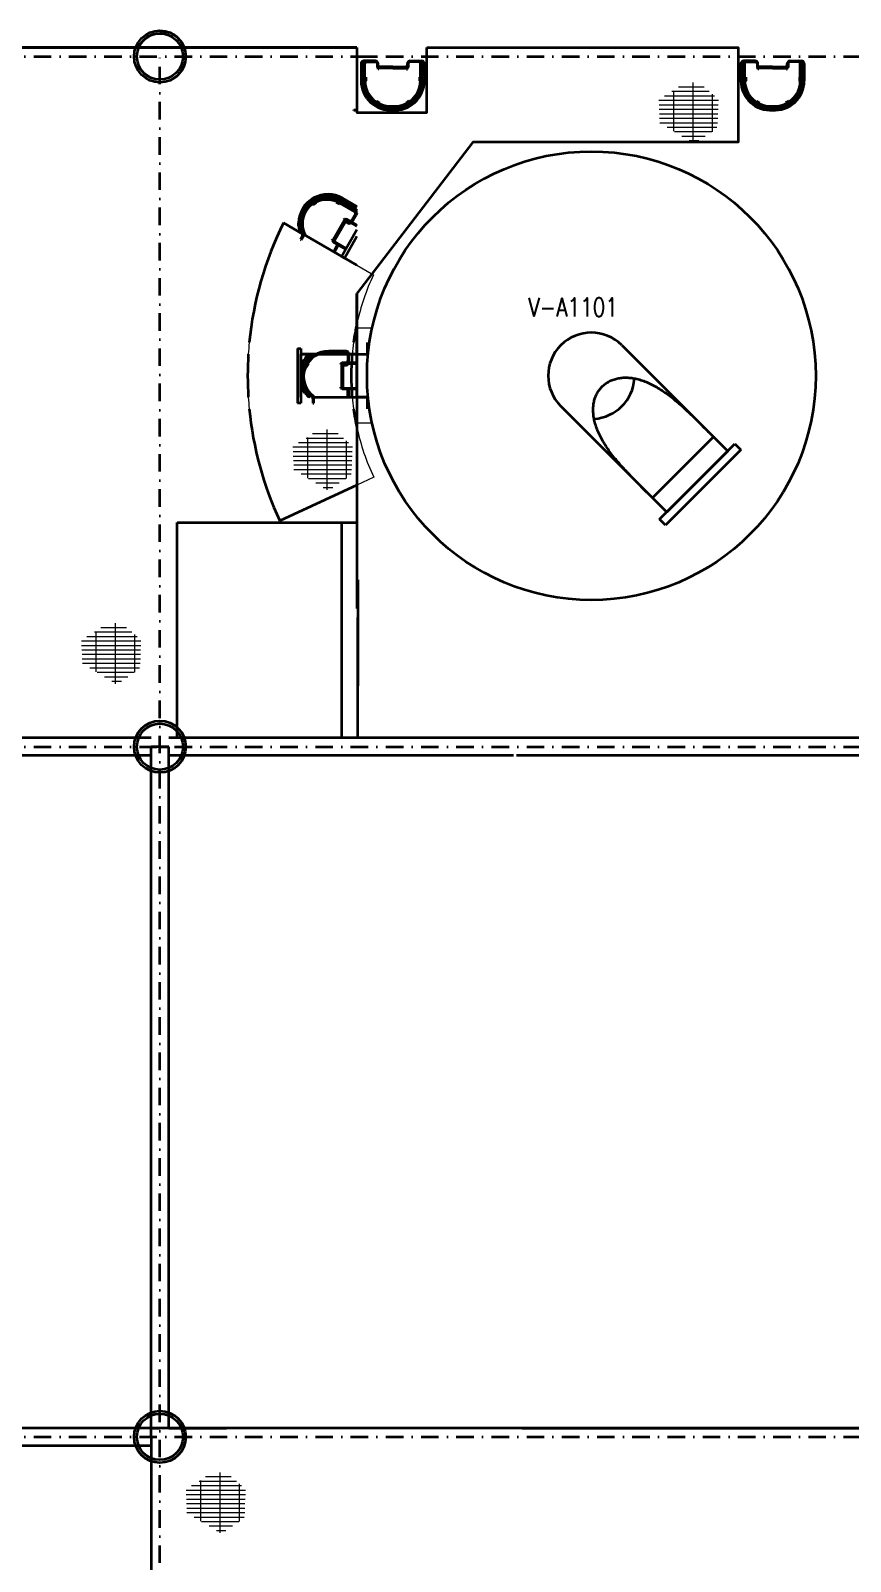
# Model space of a CAD drawing. Header units: inches. Extents: x 3139 to 9140, y 3844 to 6923.
# Drawn here: x 6878 to 7449, y 4984 to 6049 of the extents above; entities that cross this region are included whole.
import ezdxf
from ezdxf.enums import TextEntityAlignment as Align

# ---------------------------------------------------------------- set-up
doc = ezdxf.new("R2010")
doc.units = ezdxf.units.IN
doc.header["$MEASUREMENT"] = 0
doc.linetypes.add('DASHDOT2', pattern=[12.700025, 6.350013, -3.175006, 0, -3.175006])
for name, color, linetype in [('Default', 7, 'Continuous'), ('TF_P_Equipment', 7, 'Continuous'), ('TF_P_Ladder', 7, 'Continuous'), ('TF_P_Plaform', 7, 'Continuous'), ('TF_P_Steel', 7, 'Continuous'), ('TF_S_GRATING', 7, 'Continuous')]:
    doc.layers.add(name, color=color, linetype=linetype)
doc.styles.add('ROMANS', font='romans.shx')

# ---------------------------------------------------------------- blocks, each defined once
blk = doc.blocks.new('TF_P_ELP_GRATING', base_point=(2.146, 13.23))
at = {"layer": 'TF_S_GRATING', "color": 8, "linetype": 'Continuous', "lineweight": 18}
for p, q in [((2.313, 13.474), (2.034, 13.474)), ((2.19, 13.523), (2.19, 12.866)), ((2.469, 13.328), (1.822, 13.328)), ((2.426, 13.377), (1.882, 13.377)), ((2.37, 13.425), (1.964, 13.425)), ((1.98, 13.435), (1.98, 12.994)), ((2.4, 13.399), (2.4, 12.99)), ((2.467, 13.279), (1.824, 13.279)), ((2.465, 13.23), (1.826, 13.23)), ((2.463, 13.182), (1.828, 13.182)), ((2.462, 13.133), (1.83, 13.133)), ((2.46, 13.084), (1.832, 13.084)), ((2.453, 13.035), (1.912, 13.035)), ((2.396, 12.987), (1.992, 12.987)), ((2.326, 12.938), (2.072, 12.938)), ((2.256, 12.889), (2.152, 12.889))]:
    blk.add_line(p, q, dxfattribs=at)
blk = doc.blocks.new('A$C4dd86453')
at = {"layer": 'TF_P_Ladder', "color": 8, "linetype": 'Continuous', "lineweight": 35}
for p, q in [((-0.1719, 0.025), (-0.1719, -0.0688)), ((-0.1672, -0.0688), (-0.1672, 0.025)), ((-0.1406, 0.0398), (-0.157, 0.0398)), ((-0.157, 0.0352), (-0.1515, 0.0352)), ((-0.1555, 0.025), (-0.1555, -0.0688)), ((-0.1508, -0.0688), (-0.1508, 0.025)), ((-0.0945, 0.0398), (-0.1406, 0.0398)), ((-0.1406, 0.0352), (-0.0945, 0.0352)), ((-0.0844, 0.025), (-0.0844, 0.0039)), ((-0.0844, 0.0039), (-0.0797, 0.0039)), ((-0.0813, 0.0039), (-0.0813, 0)), ((-0.0797, 0.0137), (-0.0797, 0.025)), ((-0.0797, 0.0137), (-0.075, 0.0137)), ((-0.0797, -0.0059), (-0.0797, 0.0137)), ((-0.075, 0.0137), (-0.075, -0.0059)), ((0, 0.0078), (-0.075, 0.0078)), ((0, 0), (-0.075, 0)), ((0, 0.0078), (0.075, 0.0078)), ((0, 0), (0.075, 0)), ((0.0797, 0.0137), (0.075, 0.0137)), ((0.075, 0.0137), (0.075, -0.0059)), ((0.0797, 0.0137), (0.0797, 0.025)), ((0.0797, -0.0059), (0.0797, 0.0137)), ((0.0844, 0.0039), (0.0797, 0.0039)), ((0.0813, 0.0039), (0.0813, 0)), ((0.0844, 0.025), (0.0844, 0.0039)), ((0.0945, 0.0398), (0.1406, 0.0398)), ((0.1406, 0.0352), (0.0945, 0.0352)), ((0.1406, 0.0398), (0.157, 0.0398)), ((0.1508, -0.0688), (0.1508, 0.025)), ((0.157, 0.0352), (0.1515, 0.0352)), ((0.1555, 0.025), (0.1555, -0.0688)), ((0.1672, -0.0688), (0.1672, 0.025)), ((0.1719, 0.025), (0.1719, -0.0688)), ((-0.1555, -0.0565), (-0.1625, -0.066)), ((-0.1625, -0.0855), (-0.1625, -0.066)), ((-0.1553, -0.0758), (-0.1625, -0.0855)), ((-0.1549, -0.0816), (-0.1578, -0.0855)), ((-0.1505, -0.0497), (-0.1508, -0.0502)), ((-0.1505, -0.0692), (-0.1508, -0.0696)), ((-0.1458, -0.0692), (-0.1506, -0.0757)), ((-0.1505, -0.0692), (-0.1505, -0.0497)), ((-0.1505, -0.0497), (-0.1458, -0.0497)), ((-0.1458, -0.0692), (-0.1505, -0.0692)), ((-0.1458, -0.0497), (-0.1458, -0.0692)), ((-0.0797, 0), (-0.0813, 0)), ((-0.075, -0.0059), (-0.0797, -0.0059)), ((0.075, -0.0059), (0.0797, -0.0059)), ((0.0797, 0), (0.0813, 0)), ((0.1458, -0.0497), (0.1458, -0.0692)), ((0.1505, -0.0497), (0.1458, -0.0497)), ((0.1458, -0.0692), (0.1506, -0.0757)), ((0.1458, -0.0692), (0.1505, -0.0692)), ((0.1505, -0.0497), (0.1508, -0.0502)), ((0.1505, -0.0692), (0.1505, -0.0497)), ((0.1505, -0.0692), (0.1508, -0.0696)), ((0.1549, -0.0816), (0.1578, -0.0855)), ((0.1553, -0.0758), (0.1625, -0.0855)), ((0.1555, -0.0565), (0.1625, -0.066)), ((0.1625, -0.0855), (0.1625, -0.066)), ((-0.1578, -0.0855), (-0.1625, -0.0855)), ((0.1578, -0.0855), (0.1625, -0.0855)), ((-0.0916, -0.1879), (-0.0955, -0.1993)), ((-0.0901, -0.1836), (-0.0878, -0.1796)), ((-0.0732, -0.1934), (-0.0901, -0.1836)), ((-0.0897, -0.1828), (-0.0891, -0.1818)), ((-0.0878, -0.1796), (-0.0877, -0.1795)), ((-0.0878, -0.1796), (-0.0709, -0.1893)), ((-0.0877, -0.1795), (-0.0811, -0.1834)), ((-0.0746, -0.1975), (-0.0786, -0.2091)), ((-0.0767, -0.2066), (-0.0781, -0.2089)), ((-0.0738, -0.1979), (-0.0767, -0.2066)), ((-0.0709, -0.1893), (-0.0732, -0.1934)), ((-0.0709, -0.1894), (-0.0721, -0.193)), ((-0.0709, -0.1894), (-0.0719, -0.1912)), ((-0.0709, -0.1894), (-0.0709, -0.1894)), ((0.0878, -0.1796), (0.0709, -0.1893)), ((0.0709, -0.1893), (0.0732, -0.1934)), ((0.0709, -0.1894), (0.0719, -0.1912)), ((0.0709, -0.1894), (0.0721, -0.193)), ((0.0709, -0.1894), (0.0709, -0.1894)), ((0.0732, -0.1934), (0.0901, -0.1836)), ((0.0738, -0.1979), (0.0767, -0.2066)), ((0.0746, -0.1975), (0.0786, -0.2091)), ((0.0767, -0.2066), (0.0781, -0.2089)), ((0.0877, -0.1795), (0.0811, -0.1834)), ((0.0878, -0.1796), (0.0877, -0.1795)), ((0.0901, -0.1836), (0.0878, -0.1796)), ((0.0897, -0.1828), (0.0891, -0.1818)), ((0.0916, -0.1879), (0.0955, -0.1993))]:
    blk.add_line(p, q, dxfattribs=at)
for centre, radius, start, end in [((-0.157, 0.025), 0.0148, 90.00013, 180.00013), ((-0.157, 0.025), 0.0102, 90.00013, 180.00013), ((-0.1406, 0.025), 0.0148, 90.00013, 180.00013), ((-0.1406, 0.025), 0.0102, 90.00013, 180.00013), ((-0.0945, 0.025), 0.0148, 0.00013, 90.00013), ((-0.0945, 0.025), 0.0102, 0.00013, 90.00013), ((0.0945, 0.025), 0.0148, 89.99987, 179.99987), ((0.0945, 0.025), 0.0102, 89.99987, 179.99987), ((0.1406, 0.025), 0.0148, 359.99987, 89.99987), ((0.1406, 0.025), 0.0102, 359.99987, 89.99987), ((0.157, 0.025), 0.0148, 359.99987, 89.99987), ((0.157, 0.025), 0.0102, 359.99987, 89.99987), ((-0.0125, -0.0688), 0.1594, 180.00013, 274.50392), ((-0.0125, -0.0688), 0.1547, 180.00013, 242.7715), ((-0.0125, -0.0688), 0.143, 180.00013, 275.02202), ((-0.011, -0.0673), 0.1398, 180.60249, 274.53319), ((0.0125, -0.0688), 0.143, 264.97798, 359.99987), ((0.011, -0.0673), 0.1398, 265.46681, 359.39751), ((0.0125, -0.0688), 0.1594, 265.49608, 359.99987), ((0.0125, -0.0688), 0.1547, 297.2285, 359.99987), ((-0.0125, -0.0688), 0.1547, 244.80479, 274.6407), ((-0.0125, -0.0688), 0.1383, 270.00013, 275.19272), ((0.0125, -0.0688), 0.1383, 264.80728, 269.99987), ((0.0125, -0.0688), 0.1547, 265.3593, 295.19521)]:
    blk.add_arc(centre, radius, start, end, dxfattribs=at)
blk = doc.blocks.new('A$Cdd380a1b')
at = {"layer": 'TF_P_Equipment', "color": 8, "linetype": 'Continuous', "lineweight": 35}
for p, q in [((-47.2209, 10.9084), (-47.1151, 10.8473)), ((-47.2209, 10.9084), (-47.1151, 10.8473)), ((-47.1105, 10.8446), (-46.8219, 10.678)), ((-47.1105, 10.8446), (-46.8219, 10.678)), ((-46.8219, 10.3359), (-46.8274, 10.3359)), ((-45.3827, 10.2439), (-44.8855, 9.7467)), ((-45.217, 9.4152), (-45.7142, 9.9124)), ((-46.8219, 9.8203), (-46.8274, 9.8203)), ((-45.217, 9.4152), (-44.8855, 9.7467)), ((-44.8855, 9.7467), (-44.8075, 9.6687)), ((-45.1777, 9.2985), (-44.7688, 9.7074)), ((-44.7363, 9.6749), (-45.1452, 9.266)), ((-44.8075, 9.6687), (-45.139, 9.3372)), ((-44.7688, 9.7074), (-44.7363, 9.6749)), ((-46.8219, 9.4843), (-47.2407, 9.289)), ((-46.8219, 9.4843), (-47.2407, 9.289)), ((-45.139, 9.3372), (-45.217, 9.4152)), ((-45.1452, 9.266), (-45.1777, 9.2985))]:
    blk.add_line(p, q, dxfattribs=at)
at = {"layer": 'TF_P_Equipment', "color": 8, "linetype": 'Continuous', "lineweight": 18}
for p, q in [((-47.1151, 10.8473), (-47.1105, 10.8446)), ((-47.1151, 10.8473), (-47.1105, 10.8446)), ((-46.8219, 10.678), (-46.7324, 10.6263)), ((-46.8219, 10.678), (-46.7324, 10.6263)), ((-46.7396, 10.3359), (-46.8219, 10.3359)), ((-46.7396, 9.8203), (-46.8219, 9.8203)), ((-46.7309, 9.5267), (-46.8219, 9.4843)), ((-46.7309, 9.5267), (-46.8219, 9.4843))]:
    blk.add_line(p, q, dxfattribs=at)
at = {"layer": 'TF_P_Equipment', "color": 8, "linetype": 'Continuous', "lineweight": 35}
for radius, start, end in [(1.8672, 153.59834, 174.47402), (1.8672, 153.59834, 174.47402), (1.3047, 167.43449, 172.07861), (1.3047, 167.43449, 172.07861), (0.2344, 135, 225), (0.2344, 45, 135), (1.8672, 176.40046, 183.59713), (1.8672, 176.40046, 183.59713), (1.3047, 174.84501, 176.84027), (1.3047, 174.84501, 176.84027), (1.3047, 177.04642, 182.95015), (1.3047, 177.04642, 182.95015), (1.3047, 183.15629, 185.15155), (1.3047, 183.15629, 185.15155), (0.2344, 273.59036, 356.40964), (1.8672, 185.52357, 205), (1.8672, 185.52357, 205), (1.3047, 187.91793, 192.56551), (1.3047, 187.91793, 192.56551)]:
    blk.add_arc((-45.5485, 10.0781), radius, start, end, dxfattribs=at)
at = {"layer": 'TF_P_Equipment', "color": 8, "linetype": 'Continuous', "lineweight": 18}
for radius, start, end in [(1.3047, 155.15328, 167.43449), (1.3047, 155.15328, 167.43449), (1.8672, 174.47402, 176.40046), (1.8672, 174.47402, 176.40046), (1.3047, 172.07861, 174.84501), (1.3047, 172.07861, 174.84501), (1.3047, 176.84027, 177.04642), (1.3047, 176.84027, 177.04642), (1.3047, 182.95015, 183.15629), (1.3047, 182.95015, 183.15629), (1.8672, 183.59713, 185.52357), (1.8672, 183.59713, 185.52357), (1.3047, 185.15155, 187.91793), (1.3047, 185.15155, 187.91793), (1.3047, 192.56551, 205), (1.3047, 192.56551, 205)]:
    blk.add_arc((-45.5485, 10.0781), radius, start, end, dxfattribs=at)
at = {"layer": 'TF_P_Equipment', "color": 8, "linetype": 'Continuous', "lineweight": 35}
blk.add_open_spline([(-45.217, 9.4152), (-45.2267, 9.425), (-45.2365, 9.4347), (-45.2462, 9.4445), (-45.2559, 9.4541), (-45.2655, 9.4638), (-45.2752, 9.4735), (-45.2847, 9.483), (-45.2942, 9.4926), (-45.3037, 9.5022), (-45.3129, 9.5116), (-45.3222, 9.5211), (-45.3314, 9.5307), (-45.3404, 9.5399), (-45.3493, 9.5493), (-45.3582, 9.5589), (-45.3668, 9.5681), (-45.3754, 9.5774), (-45.3839, 9.5869), (-45.3922, 9.5962), (-45.4004, 9.6055), (-45.4084, 9.6151), (-45.4162, 9.6243), (-45.4239, 9.6337), (-45.4315, 9.6433), (-45.4388, 9.6526), (-45.446, 9.6621), (-45.4529, 9.6718), (-45.4597, 9.6812), (-45.4662, 9.6908), (-45.4725, 9.7006), (-45.4786, 9.7101), (-45.4844, 9.7197), (-45.4899, 9.7295), (-45.4953, 9.7391), (-45.5003, 9.7488), (-45.505, 9.7586), (-45.5095, 9.7682), (-45.5137, 9.7779), (-45.5175, 9.7877), (-45.5211, 9.7973), (-45.5244, 9.8069), (-45.5272, 9.8166), (-45.5299, 9.826), (-45.5322, 9.8355), (-45.5339, 9.845), (-45.5357, 9.8543), (-45.5369, 9.8635), (-45.5377, 9.8727), (-45.5384, 9.8817), (-45.5386, 9.8907), (-45.5384, 9.8995), (-45.5381, 9.9081), (-45.5373, 9.9167), (-45.536, 9.925), (-45.5347, 9.9333), (-45.533, 9.9413), (-45.5307, 9.9492), (-45.5284, 9.9569), (-45.5257, 9.9644), (-45.5224, 9.9717), (-45.5192, 9.9788), (-45.5156, 9.9857), (-45.5114, 9.9923), (-45.5073, 9.9988), (-45.5027, 10.005), (-45.4977, 10.0108), (-45.4927, 10.0166), (-45.4873, 10.0221), (-45.4815, 10.0271), (-45.4757, 10.0321), (-45.4694, 10.0368), (-45.4628, 10.0409), (-45.4563, 10.0451), (-45.4493, 10.0488), (-45.4421, 10.052), (-45.4349, 10.0553), (-45.4274, 10.058), (-45.4197, 10.0603), (-45.4118, 10.0626), (-45.4038, 10.0644), (-45.3955, 10.0657), (-45.3872, 10.067), (-45.3786, 10.0677), (-45.37, 10.068), (-45.3612, 10.0683), (-45.3522, 10.0681), (-45.3432, 10.0674), (-45.334, 10.0666), (-45.3248, 10.0654), (-45.3155, 10.0636), (-45.306, 10.0619), (-45.2965, 10.0596), (-45.2871, 10.0569), (-45.2774, 10.0541), (-45.2678, 10.0509), (-45.2582, 10.0472), (-45.2484, 10.0434), (-45.2387, 10.0393), (-45.2291, 10.0347), (-45.2193, 10.03), (-45.2096, 10.025), (-45.2, 10.0196), (-45.1902, 10.0141), (-45.1805, 10.0083), (-45.171, 10.0022), (-45.1612, 9.9959), (-45.1516, 9.9894), (-45.1422, 9.9826), (-45.1326, 9.9757), (-45.1231, 9.9685), (-45.1137, 9.9612), (-45.1041, 9.9537), (-45.0947, 9.946), (-45.0854, 9.9382), (-45.0759, 9.9301), (-45.0665, 9.9219), (-45.0573, 9.9137), (-45.0478, 9.9052), (-45.0385, 9.8966), (-45.0292, 9.8879), (-45.0197, 9.879), (-45.0103, 9.8701), (-45.001, 9.8611), (-44.9914, 9.8519), (-44.982, 9.8426), (-44.9726, 9.8334), (-44.9629, 9.8239), (-44.9534, 9.8144), (-44.9438, 9.8049), (-44.9341, 9.7952), (-44.9244, 9.7856), (-44.9148, 9.7759), (-44.905, 9.7662), (-44.8953, 9.7564), (-44.8855, 9.7467)], degree=3, knots=[0, 0, 0, 0, 0.028452, 0.028452, 0.028452, 0.056585, 0.056585, 0.056585, 0.084145, 0.084145, 0.084145, 0.110978, 0.110978, 0.110978, 0.137024, 0.137024, 0.137024, 0.162285, 0.162285, 0.162285, 0.186797, 0.186797, 0.186797, 0.210612, 0.210612, 0.210612, 0.233782, 0.233782, 0.233782, 0.256354, 0.256354, 0.256354, 0.278359, 0.278359, 0.278359, 0.299821, 0.299821, 0.299821, 0.320755, 0.320755, 0.320755, 0.341175, 0.341175, 0.341175, 0.361103, 0.361103, 0.361103, 0.380571, 0.380571, 0.380571, 0.399623, 0.399623, 0.399623, 0.418316, 0.418316, 0.418316, 0.436712, 0.436712, 0.436712, 0.454884, 0.454884, 0.454884, 0.472904, 0.472904, 0.472904, 0.490847, 0.490847, 0.490847, 0.50878, 0.50878, 0.50878, 0.52688, 0.52688, 0.52688, 0.54498, 0.54498, 0.54498, 0.563154, 0.563154, 0.563154, 0.581554, 0.581554, 0.581554, 0.600251, 0.600251, 0.600251, 0.619308, 0.619308, 0.619308, 0.638781, 0.638781, 0.638781, 0.658716, 0.658716, 0.658716, 0.679143, 0.679143, 0.679143, 0.700083, 0.700083, 0.700083, 0.721552, 0.721552, 0.721552, 0.743565, 0.743565, 0.743565, 0.766144, 0.766144, 0.766144, 0.789323, 0.789323, 0.789323, 0.813147, 0.813147, 0.813147, 0.837668, 0.837668, 0.837668, 0.862939, 0.862939, 0.862939, 0.888995, 0.888995, 0.888995, 0.915838, 0.915838, 0.915838, 0.943407, 0.943407, 0.943407, 0.971546, 0.971546, 0.971546, 1, 1, 1, 1], dxfattribs=at)
at = {"layer": 'TF_P_Ladder', "color": 8, "linetype": 'Continuous', "lineweight": 35}
for p, q in [((-46.7996, 11.7742), (-46.7996, 11.6805)), ((-46.7949, 11.6805), (-46.7949, 11.7742)), ((-46.7683, 11.7891), (-46.7847, 11.7891)), ((-46.7847, 11.7844), (-46.7791, 11.7844)), ((-46.7832, 11.7742), (-46.7832, 11.6805)), ((-46.7785, 11.6805), (-46.7785, 11.7742)), ((-46.7222, 11.7891), (-46.7683, 11.7891)), ((-46.7683, 11.7844), (-46.7222, 11.7844)), ((-46.7121, 11.7742), (-46.7121, 11.7531)), ((-46.7121, 11.7531), (-46.7074, 11.7531)), ((-46.7089, 11.7531), (-46.7089, 11.7492)), ((-46.7074, 11.7492), (-46.7089, 11.7492)), ((-46.7074, 11.7629), (-46.7074, 11.7742)), ((-46.7074, 11.7629), (-46.7027, 11.7629)), ((-46.7074, 11.7434), (-46.7074, 11.7629)), ((-46.7027, 11.7434), (-46.7074, 11.7434)), ((-46.7027, 11.7629), (-46.7027, 11.7434)), ((-46.6277, 11.7571), (-46.7027, 11.7571)), ((-46.6277, 11.7492), (-46.7027, 11.7492)), ((-46.6277, 11.7571), (-46.5527, 11.7571)), ((-46.6277, 11.7492), (-46.5527, 11.7492)), ((-46.548, 11.7629), (-46.5527, 11.7629)), ((-46.5527, 11.7629), (-46.5527, 11.7434)), ((-46.5527, 11.7434), (-46.548, 11.7434)), ((-46.548, 11.7629), (-46.548, 11.7742)), ((-46.548, 11.7434), (-46.548, 11.7629)), ((-46.5433, 11.7531), (-46.548, 11.7531)), ((-46.548, 11.7492), (-46.5464, 11.7492)), ((-46.5464, 11.7531), (-46.5464, 11.7492)), ((-46.5433, 11.7742), (-46.5433, 11.7531)), ((-46.5331, 11.7891), (-46.487, 11.7891)), ((-46.487, 11.7844), (-46.5331, 11.7844)), ((-46.487, 11.7891), (-46.4706, 11.7891)), ((-46.4769, 11.6805), (-46.4769, 11.7742)), ((-46.4706, 11.7844), (-46.4762, 11.7844)), ((-46.4722, 11.7742), (-46.4722, 11.6805)), ((-46.4605, 11.6805), (-46.4605, 11.7742)), ((-46.4558, 11.7742), (-46.4558, 11.6805)), ((-46.7832, 11.6927), (-46.7902, 11.6832)), ((-46.7902, 11.6637), (-46.7902, 11.6832)), ((-46.783, 11.6735), (-46.7902, 11.6637)), ((-46.7855, 11.6637), (-46.7902, 11.6637)), ((-46.7826, 11.6677), (-46.7855, 11.6637)), ((-46.7782, 11.6995), (-46.7785, 11.6991)), ((-46.7782, 11.68), (-46.7785, 11.6796)), ((-46.7782, 11.68), (-46.7782, 11.6995)), ((-46.7782, 11.6995), (-46.7735, 11.6995)), ((-46.7735, 11.68), (-46.7782, 11.6736)), ((-46.7735, 11.68), (-46.7782, 11.68)), ((-46.7735, 11.6995), (-46.7735, 11.68)), ((-46.4819, 11.6995), (-46.4819, 11.68)), ((-46.4772, 11.6995), (-46.4819, 11.6995)), ((-46.4819, 11.68), (-46.4771, 11.6736)), ((-46.4819, 11.68), (-46.4772, 11.68)), ((-46.4772, 11.6995), (-46.4769, 11.6991)), ((-46.4772, 11.68), (-46.4772, 11.6995)), ((-46.4772, 11.68), (-46.4769, 11.6796)), ((-46.4728, 11.6677), (-46.4698, 11.6637)), ((-46.4724, 11.6735), (-46.4652, 11.6637)), ((-46.4722, 11.6927), (-46.4652, 11.6832)), ((-46.4698, 11.6637), (-46.4652, 11.6637)), ((-46.4652, 11.6637), (-46.4652, 11.6832)), ((-46.7192, 11.5614), (-46.7231, 11.5499)), ((-46.7178, 11.5656), (-46.7155, 11.5697)), ((-46.7009, 11.5559), (-46.7178, 11.5656)), ((-46.7173, 11.5664), (-46.7167, 11.5674)), ((-46.7155, 11.5697), (-46.6985, 11.5599)), ((-46.7154, 11.5697), (-46.7154, 11.5697)), ((-46.7154, 11.5697), (-46.7088, 11.5658)), ((-46.5399, 11.5697), (-46.5568, 11.5599)), ((-46.5545, 11.5559), (-46.5376, 11.5656)), ((-46.5399, 11.5697), (-46.5466, 11.5658)), ((-46.5399, 11.5697), (-46.5399, 11.5697)), ((-46.5376, 11.5656), (-46.5399, 11.5697)), ((-46.538, 11.5664), (-46.5386, 11.5674)), ((-46.5361, 11.5614), (-46.5322, 11.5499)), ((-46.839, 11.5235), (-46.8219, 11.5235)), ((-46.839, 11.5188), (-46.839, 11.5235)), ((-46.8219, 11.5188), (-46.839, 11.5188)), ((-46.7023, 11.5517), (-46.7062, 11.5402)), ((-46.7044, 11.5427), (-46.7058, 11.5404)), ((-46.7015, 11.5513), (-46.7044, 11.5427)), ((-46.6985, 11.5599), (-46.7009, 11.5559)), ((-46.6985, 11.5599), (-46.6998, 11.5562)), ((-46.6985, 11.5599), (-46.6996, 11.5581)), ((-46.6986, 11.5599), (-46.6985, 11.5599)), ((-46.5568, 11.5599), (-46.5558, 11.5581)), ((-46.5568, 11.5599), (-46.5556, 11.5562)), ((-46.5568, 11.5599), (-46.5568, 11.5599)), ((-46.5568, 11.5599), (-46.5545, 11.5559)), ((-46.5539, 11.5513), (-46.551, 11.5427)), ((-46.5531, 11.5517), (-46.5491, 11.5402)), ((-46.551, 11.5427), (-46.5496, 11.5404)), ((-47.0571, 11.0347), (-47.0739, 11.0249)), ((-47.0674, 11.0174), (-47.0739, 11.0249)), ((-47.0739, 11.0249), (-47.0716, 11.0208)), ((-47.0681, 11.0169), (-47.0716, 11.0208)), ((-47.0597, 11.0072), (-47.0622, 11.0101)), ((-47.0451, 11.021), (-47.062, 11.0112)), ((-47.062, 11.0112), (-47.0597, 11.0072)), ((-47.0616, 11.0105), (-47.061, 11.0095)), ((-47.0597, 11.0072), (-47.0427, 11.0169)), ((-47.0597, 11.0072), (-47.0524, 11.0114)), ((-47.0597, 11.0072), (-47.0597, 11.0072)), ((-47.0597, 11.0072), (-47.0597, 11.0072)), ((-47.0514, 11.0282), (-47.0571, 11.0347)), ((-47.0481, 11.0244), (-47.0482, 11.0246)), ((-47.0427, 11.0169), (-47.0451, 11.021)), ((-47.0428, 11.017), (-47.0438, 11.0187)), ((-47.0428, 11.017), (-47.0428, 11.017)), ((-46.9319, 11.0254), (-46.9343, 11.0213)), ((-46.9343, 11.0213), (-46.9173, 11.0115)), ((-46.915, 11.0156), (-46.9319, 11.0254)), ((-46.9294, 11.0283), (-46.9262, 11.032)), ((-46.9204, 11.0133), (-46.9173, 11.0115)), ((-46.9173, 11.0115), (-46.915, 11.0156)), ((-46.9173, 11.0115), (-46.914, 11.0154)), ((-46.9173, 11.0115), (-46.9173, 11.0115)), ((-46.9153, 11.0161), (-46.8341, 10.9693)), ((-46.915, 11.0156), (-46.9148, 11.0159)), ((-46.8317, 10.9733), (-46.9129, 11.0202)), ((-46.9117, 11.0195), (-46.9086, 11.0231)), ((-46.9109, 11.019), (-46.9094, 11.0208)), ((-46.8294, 10.9774), (-46.9106, 11.0242)), ((-46.9094, 11.0208), (-46.9082, 11.0229)), ((-46.9082, 11.0283), (-46.827, 10.9814)), ((-46.8219, 10.992), (-46.9024, 11.0385)), ((-46.9, 11.0425), (-46.8219, 10.9974)), ((-47.1405, 10.9096), (-47.1405, 10.8901)), ((-47.139, 10.9096), (-47.1405, 10.9096)), ((-47.127, 10.907), (-47.1405, 10.9096)), ((-47.1269, 10.9079), (-47.1349, 10.9095)), ((-47.1227, 10.9061), (-47.1231, 10.9062)), ((-47.1227, 10.9071), (-47.123, 10.9071)), ((-47.1227, 10.9061), (-47.1227, 10.9061)), ((-47.118, 10.9061), (-47.1227, 10.9061)), ((-47.1227, 10.9061), (-47.1227, 10.8984)), ((-47.1227, 10.9061), (-47.1227, 10.8866)), ((-47.118, 10.8866), (-47.118, 10.9061)), ((-46.8889, 10.9242), (-46.9514, 10.816)), ((-46.8845, 10.9163), (-46.9447, 10.8121)), ((-46.8917, 10.9312), (-46.894, 10.9272)), ((-46.894, 10.9272), (-46.8771, 10.9174)), ((-46.8747, 10.9215), (-46.8917, 10.9312)), ((-46.8855, 10.9223), (-46.8879, 10.9182)), ((-46.8879, 10.9182), (-46.8696, 10.9077)), ((-46.8858, 10.9297), (-46.8866, 10.9283)), ((-46.88, 10.9263), (-46.8858, 10.9297)), ((-46.8824, 10.9277), (-46.8809, 10.9304)), ((-46.8809, 10.9304), (-46.8538, 10.9148)), ((-46.8791, 10.9258), (-46.88, 10.9263)), ((-46.8771, 10.9174), (-46.8747, 10.9215)), ((-46.8673, 10.9117), (-46.8771, 10.9174)), ((-46.8747, 10.9215), (-46.8575, 10.9115)), ((-46.8304, 10.9554), (-46.8534, 10.9155)), ((-46.853, 10.9089), (-46.8219, 10.8909)), ((-46.8498, 10.9124), (-46.8219, 10.8964)), ((-46.8493, 10.9131), (-46.8263, 10.953)), ((-46.8219, 10.9607), (-46.8263, 10.953)), ((-47.1271, 10.8875), (-47.1405, 10.8901)), ((-47.1171, 10.8391), (-47.1286, 10.8191)), ((-47.1286, 10.8191), (-47.1245, 10.8168)), ((-47.1245, 10.8168), (-47.113, 10.8367)), ((-47.1227, 10.8866), (-47.1234, 10.8867)), ((-47.1227, 10.8866), (-47.118, 10.8866)), ((-47.1227, 10.8866), (-47.1227, 10.8866)), ((-47.1227, 10.8866), (-47.1216, 10.8866)), ((-46.9565, 10.8189), (-46.9588, 10.8149)), ((-46.9588, 10.8149), (-46.9419, 10.8051)), ((-46.9396, 10.8092), (-46.9565, 10.8189)), ((-46.9538, 10.8119), (-46.9546, 10.8106)), ((-46.9488, 10.8072), (-46.9546, 10.8106)), ((-46.9527, 10.8059), (-46.9512, 10.8086)), ((-46.9527, 10.8059), (-46.8834, 10.7659)), ((-46.9479, 10.8067), (-46.9488, 10.8072)), ((-46.9483, 10.751), (-46.9308, 10.7815)), ((-46.9267, 10.7792), (-46.9443, 10.7487)), ((-46.9419, 10.8051), (-46.9396, 10.8092)), ((-46.9419, 10.8051), (-46.881, 10.7699)), ((-47.1067, 10.1523), (-47.1164, 10.1353)), ((-47.0985, 10.1495), (-47.1067, 10.1523)), ((-47.0938, 10.1478), (-47.094, 10.1479)), ((-46.9937, 10.2068), (-46.9937, 10.2021)), ((-46.9741, 10.2068), (-46.9937, 10.2068)), ((-46.9937, 10.2021), (-46.9741, 10.2021)), ((-46.8809, 10.2118), (-46.9746, 10.2118)), ((-46.9746, 10.2071), (-46.8809, 10.2071)), ((-46.9741, 10.2021), (-46.9741, 10.2068)), ((-46.9059, 10.1469), (-46.9059, 10.1454)), ((-46.8992, 10.1469), (-46.9059, 10.1469)), ((-46.902, 10.15), (-46.8707, 10.15)), ((-46.902, 10.1469), (-46.902, 10.15)), ((-46.8981, 10.1469), (-46.8992, 10.1469)), ((-46.8707, 10.1969), (-46.8707, 10.1508)), ((-46.8661, 10.15), (-46.8219, 10.15)), ((-46.866, 10.1508), (-46.866, 10.1969)), ((-46.8219, 10.1454), (-46.8219, 10.15)), ((-47.1164, 10.1353), (-47.1124, 10.133)), ((-47.107, 10.1321), (-47.1164, 10.1353)), ((-47.1074, 10.1313), (-47.1124, 10.133)), ((-47.0895, 10.1464), (-47.0993, 10.1295)), ((-47.0993, 10.1295), (-47.0952, 10.1271)), ((-47.0952, 10.1271), (-47.0989, 10.1284)), ((-47.0985, 10.1291), (-47.0975, 10.1284)), ((-47.0952, 10.1271), (-47.0854, 10.144)), ((-47.0952, 10.1271), (-47.091, 10.1344)), ((-47.0952, 10.1271), (-47.0952, 10.1271)), ((-47.0952, 10.1271), (-47.0952, 10.1271)), ((-47.0854, 10.144), (-47.0895, 10.1464)), ((-47.0855, 10.1441), (-47.0872, 10.1451)), ((-47.0855, 10.1441), (-47.0855, 10.1441)), ((-46.9117, 10.1454), (-46.9117, 10.1407)), ((-46.8922, 10.1454), (-46.9117, 10.1454)), ((-46.9117, 10.1407), (-46.8922, 10.1407)), ((-46.9059, 10.1407), (-46.9059, 10.0157)), ((-46.902, 10.1407), (-46.902, 10.136)), ((-46.902, 10.136), (-46.8809, 10.136)), ((-46.8981, 10.136), (-46.8981, 10.0157)), ((-46.8922, 10.1407), (-46.8922, 10.1454)), ((-46.8922, 10.1454), (-46.8723, 10.1454)), ((-46.8809, 10.1407), (-46.8922, 10.1407)), ((-46.8671, 10.1454), (-46.8219, 10.1454)), ((-47.1034, 10.0067), (-47.1164, 10.0022)), ((-47.1152, 10.003), (-47.1164, 10.0022)), ((-47.1164, 10.0022), (-47.1067, 9.9853)), ((-47.1038, 10.0075), (-47.1115, 10.0049)), ((-47.0938, 9.9897), (-47.1067, 9.9853)), ((-47.0997, 10.0089), (-47.1001, 10.0088)), ((-47.0993, 10.0081), (-47.0997, 10.008)), ((-47.0952, 10.0104), (-47.0993, 10.0081)), ((-47.0993, 10.0081), (-47.0895, 9.9912)), ((-47.0993, 10.0081), (-47.0993, 10.0081)), ((-47.0993, 10.0081), (-47.0954, 10.0014)), ((-47.0854, 9.9935), (-47.0952, 10.0104)), ((-47.0895, 9.9912), (-47.0902, 9.9909)), ((-47.0895, 9.9912), (-47.0854, 9.9935)), ((-47.0895, 9.9912), (-47.0885, 9.9918)), ((-47.0895, 9.9912), (-47.0895, 9.9912)), ((-46.9117, 10.0157), (-46.9117, 10.011)), ((-46.8922, 10.0157), (-46.9117, 10.0157)), ((-46.9117, 10.011), (-46.8922, 10.011)), ((-46.9059, 10.011), (-46.9059, 10.0094)), ((-46.8992, 10.0094), (-46.9059, 10.0094)), ((-46.902, 10.0063), (-46.902, 10.0094)), ((-46.902, 10.0063), (-46.8219, 10.0063)), ((-46.8981, 10.0094), (-46.8992, 10.0094)), ((-46.8922, 10.011), (-46.8922, 10.0157)), ((-46.8922, 10.011), (-46.8219, 10.011)), ((-46.8707, 9.961), (-46.8707, 9.9961)), ((-46.866, 9.9961), (-46.866, 9.961)), ((-46.8219, 10.0063), (-46.8219, 10.011)), ((-47.0609, 9.9529), (-47.0609, 9.9298)), ((-47.0609, 9.9298), (-47.0562, 9.9298)), ((-47.0562, 9.9298), (-47.0562, 9.9529))]:
    blk.add_line(p, q, dxfattribs=at)
for centre, radius, start, end in [((-46.7847, 11.7742), 0.0148, 90.00013, 180.00013), ((-46.7847, 11.7742), 0.0102, 90.00013, 180.00013), ((-46.7683, 11.7742), 0.0148, 90.00013, 180.00013), ((-46.7683, 11.7742), 0.0102, 90.00013, 180.00013), ((-46.7222, 11.7742), 0.0148, 0.00013, 90.00013), ((-46.7222, 11.7742), 0.0102, 0.00013, 90.00013), ((-46.5331, 11.7742), 0.0148, 89.99987, 179.99987), ((-46.5331, 11.7742), 0.0102, 89.99987, 179.99987), ((-46.487, 11.7742), 0.0148, 359.99987, 89.99987), ((-46.487, 11.7742), 0.0102, 359.99987, 89.99987), ((-46.4706, 11.7742), 0.0148, 359.99987, 89.99987), ((-46.4706, 11.7742), 0.0102, 359.99987, 89.99987), ((-46.6402, 11.6805), 0.1594, 180.00013, 274.50392), ((-46.6402, 11.6805), 0.1547, 180.00013, 242.7715), ((-46.6402, 11.6805), 0.143, 180.00013, 275.02202), ((-46.6387, 11.682), 0.1398, 180.60249, 274.53319), ((-46.6152, 11.6805), 0.143, 264.97798, 359.99987), ((-46.6166, 11.682), 0.1398, 265.46681, 359.39751), ((-46.6152, 11.6805), 0.1594, 265.49608, 359.99987), ((-46.6152, 11.6805), 0.1547, 297.2285, 359.99987), ((-46.6402, 11.6805), 0.1547, 244.80479, 274.6407), ((-46.6402, 11.6805), 0.1383, 270.00013, 275.19272), ((-46.6152, 11.6805), 0.1383, 264.80728, 269.99987), ((-46.6152, 11.6805), 0.1547, 265.3593, 295.19521), ((-46.9797, 10.9045), 0.1594, 60, 178.21144), ((-46.9797, 10.9045), 0.1547, 60, 178.19549), ((-46.9844, 10.8964), 0.143, 60, 195), ((-46.9839, 10.8944), 0.1398, 60.60236, 192.78875), ((-46.9797, 10.9045), 0.143, 60, 151.87889), ((-46.9797, 10.9045), 0.1383, 60, 121.66824), ((-46.8345, 10.9686), 0.0148, 32.06966, 60), ((-46.9797, 10.9045), 0.143, 176.88471, 179.34008), ((-46.9797, 10.9045), 0.1383, 152.2002, 207.95059), ((-46.8622, 10.9205), 0.0148, 240, 330), ((-46.8622, 10.9205), 0.0102, 240, 330), ((-46.8575, 10.9287), 0.0102, 240, 330), ((-46.8392, 10.9605), 0.0102, 330, 60), ((-46.8392, 10.9605), 0.0148, 330, 60), ((-46.8345, 10.9686), 0.0102, 338.84988, 60), ((-46.9797, 10.9045), 0.1594, 185.32181, 197.34185), ((-46.9797, 10.9045), 0.1547, 185.83645, 199.2614), ((-47.1299, 10.8465), 0.0148, 330, 60), ((-46.9797, 10.9045), 0.143, 187.18622, 198.27741), ((-47.1299, 10.8465), 0.0195, 330, 60), ((-46.9797, 10.9045), 0.143, 203.934, 205.06488), ((-46.9395, 10.7866), 0.0102, 330, 60), ((-46.9395, 10.7866), 0.0148, 330, 13.17355), ((-46.9746, 10.0782), 0.1594, 132.66793, 162.47614), ((-46.9746, 10.0782), 0.1547, 130.74905, 169.26167), ((-46.9746, 10.0688), 0.143, 90, 225), ((-46.9746, 10.0782), 0.143, 124.94801, 181.87889), ((-46.9732, 10.0673), 0.1398, 90.60236, 222.78875), ((-46.9746, 10.0782), 0.1383, 122.06379, 151.66824), ((-46.8809, 10.1969), 0.0148, 0, 90), ((-46.8809, 10.1969), 0.0102, 0, 90), ((-46.8809, 10.1602), 0.0102, 270, 0), ((-46.8809, 10.1508), 0.0102, 270, 0), ((-46.8809, 10.1508), 0.0148, 270, 0), ((-46.9746, 10.0782), 0.1383, 182.2002, 237.93621), ((-46.9746, 10.0782), 0.1547, 190.73833, 208.19549), ((-46.9746, 10.0782), 0.1594, 197.52386, 208.21144), ((-46.9746, 10.0782), 0.1594, 215.32181, 227.33207), ((-46.9746, 10.0782), 0.143, 206.88471, 209.34008), ((-46.9746, 10.0782), 0.1547, 215.83645, 229.25095), ((-46.9746, 10.0782), 0.143, 217.18622, 228.27741), ((-46.8809, 9.9961), 0.0102, 0, 90), ((-46.8809, 9.9961), 0.0148, 0, 43.17355), ((-47.0757, 9.9529), 0.0195, 0, 90), ((-47.0757, 9.9529), 0.0148, 0, 90), ((-46.9746, 10.0782), 0.143, 233.934, 235.05199)]:
    blk.add_arc(centre, radius, start, end, dxfattribs=at)
at = {"layer": 'TF_P_Plaform', "color": 8, "linetype": 'Continuous', "lineweight": 35}
for p, q in [((-46.8219, 11.8619), (-51.8773, 11.8619)), ((-51.8773, 11.8619), (-46.8219, 11.8619)), ((-46.8219, 10.1954), (-46.8219, 10.525)), ((-46.8219, 10.1954), (-46.8219, 10.525)), ((-46.8219, 10.525), (-46.8219, 9.961)), ((-46.8219, 9.961), (-46.8219, 10.525)), ((-47.1266, 9.961), (-47.1266, 10.1954)), ((-47.1266, 10.1954), (-47.1266, 9.961)), ((-47.1266, 10.1954), (-47.0411, 10.1954)), ((-46.8219, 10.1954), (-47.1266, 10.1954)), ((-47.0292, 10.1954), (-46.8707, 10.1954)), ((-46.866, 10.1954), (-46.8219, 10.1954)), ((-47.058, 9.961), (-46.7672, 9.961)), ((-46.7672, 9.961), (-46.8219, 9.961)), ((-46.8172, 8.9687), (-46.8172, 8.3938)), ((-46.8172, 8.3938), (-46.8172, 8.7648)), ((-45.9548, 8.0156), (-43.6422, 8.0156)), ((-47.9426, 4.3601), (-47.8922, 4.3601)), ((-36.0293, 4.3601), (-47.9426, 4.3601)), ((-47.8445, 4.3601), (-47.5301, 4.3601)), ((-45.9235, 4.3601), (-36.0293, 4.3601))]:
    blk.add_line(p, q, dxfattribs=at)
at = {"layer": 'TF_P_Steel', "color": 8, "linetype": 'Continuous', "lineweight": 35}
for p, q in [((-47.8175, 11.9317), (-47.8175, 11.9317)), ((-51.698, 11.8619), (-48.024, 11.8619)), ((-48.0074, 11.8619), (-47.8922, 11.8619)), ((-47.8922, 11.8619), (-47.777, 11.8619)), ((-47.7604, 11.8619), (-46.8219, 11.8619)), ((-46.8219, 11.8125), (-46.7125, 11.8125)), ((-46.906, 10.7266), (-46.8219, 10.8724)), ((-46.8902, 10.7175), (-46.8219, 10.8358)), ((-46.8902, 10.7175), (-46.906, 10.7266)), ((-46.9047, 10.7258), (-46.9047, 10.7259)), ((-46.8219, 10.525), (-46.8219, 10.15)), ((-46.8375, 10.2794), (-46.8219, 10.2774)), ((-46.7672, 10.2579), (-46.7672, 10.1954)), ((-47.1449, 10.2266), (-47.1266, 10.2266)), ((-47.1449, 10.2266), (-47.1449, 9.9297)), ((-47.1266, 10.2266), (-47.1266, 9.9297)), ((-47.0292, 10.1954), (-46.8707, 10.1954)), ((-46.866, 10.1954), (-46.7672, 10.1954)), ((-46.8219, 10.1454), (-46.8219, 10.011)), ((-46.8219, 10.0063), (-46.8219, 8.8125)), ((-47.1266, 9.9297), (-47.1449, 9.9297)), ((-47.058, 9.961), (-46.7672, 9.961)), ((-46.7672, 9.961), (-46.7672, 9.8984)), ((-46.8375, 9.8768), (-46.8219, 9.8789)), ((-46.9047, 8.1101), (-46.9047, 9.2812)), ((-46.8172, 8.1101), (-46.8172, 8.7648)), ((-47.9398, 8.1101), (-49.1623, 8.1101)), ((-44.0024, 8.1101), (-47.8445, 8.1101)), ((-47.9398, 8.0148), (-49.1623, 8.0148)), ((-47.8445, 8.0625), (-47.9398, 8.0625)), ((-47.9398, 6.1305), (-47.9398, 8.0625)), ((-47.9398, 8.0625), (-47.9398, 8.0625)), ((-47.9398, 6.1305), (-47.9398, 8.0148)), ((-47.8922, 8.0625), (-47.8445, 8.0625)), ((-47.8445, 6.1305), (-47.8445, 8.0625)), ((-45.9711, 8.0148), (-47.8445, 8.0148)), ((-44.0024, 8.0148), (-45.8758, 8.0148)), ((-47.9398, 4.3601), (-47.9398, 6.1305)), ((-47.9398, 4.3125), (-47.9398, 6.1305)), ((-47.8445, 4.3601), (-47.8445, 6.1305)), ((-47.9398, 4.3601), (-49.8133, 4.3601)), ((-47.5348, 4.3601), (-47.8445, 4.3601)), ((-44.0024, 4.3601), (-44.7647, 4.3601)), ((-47.9398, 4.2648), (-51.8297, 4.2648)), ((-47.9398, 4.3125), (-47.9398, 1.7014)), ((-47.9398, 4.2648), (-47.9398, 4.1471))]:
    blk.add_line(p, q, dxfattribs=at)
at = {"layer": 'TF_P_Steel', "color": 8, "linetype": 'DASHDOT2', "lineweight": 35, "ltscale": 0.015}
for points in [[(-52.5947, 11.8125), (-32.1422, 11.8123)], [(-47.8922, -0.3893), (-47.8922, 11.8125)], [(-52.5947, 8.0625), (-32.1422, 8.0625)], [(-52.5947, 4.3125), (-32.1422, 4.3125)]]:
    blk.add_lwpolyline(points, dxfattribs=at)
at = {"layer": 'TF_P_Steel', "color": 8, "linetype": 'Continuous', "lineweight": 35}
for points in [[(-46.4426, 11.8619), (-44.7514, 11.8619), (-44.7517, 11.3465), (-46.1921, 11.3465), (-46.8219, 10.525)], [(-46.8219, 11.8619), (-46.8219, 11.5084), (-46.4426, 11.5084), (-46.4426, 11.8619)], [(-47.7984, 8.1101), (-47.7984, 9.2812)], [(-47.7984, 9.2812), (-46.8219, 9.2812)]]:
    blk.add_lwpolyline(points, dxfattribs=at)
for centre, radius in [((-47.8922, 11.8125), 0.1407), ((-47.8922, 11.8125), 0.1253), ((-45.5485, 10.0781), 1.2187), ((-45.5485, 10.0781), 1.2187), ((-47.8922, 8.0625), 0.1407), ((-47.8922, 8.0625), 0.1253), ((-47.8922, 4.3125), 0.1407), ((-47.8922, 4.3125), 0.1253)]:
    blk.add_circle(centre, radius, dxfattribs=at)
for radius, start, end in [(0.1253, 90, 154.1303), (0.1253, 57.93591, 90), (0.1407, 22.8697, 57.92944), (0.1253, 205.86881, 237.92297), (0.1407, 292.86925, 337.13065)]:
    blk.add_arc((-47.8922, 11.8125), radius, start, end, dxfattribs=at)
at = {"color": 3}
blk.add_blockref('A$C4dd86453', (-44.564, 11.7492), dxfattribs=at)
at = {"layer": 'Default', "color": 8, "linetype": 'Continuous', "lineweight": 35, "xscale": 0.5, "yscale": 0.5, "zscale": 0.5}
for p in [(-45.0198, 11.5241), (-47.0077, 9.6401), (-48.1566, 8.5868), (-47.5886, 3.9727)]:
    blk.add_blockref('TF_P_ELP_GRATING', p, dxfattribs=at)
at = {"layer": 'Default', "color": 8, "style": 'ROMANS', "width": 0.8}
blk.add_text('V-A1101', height=0.1, dxfattribs=at).set_placement((-45.6475, 10.4506), align=Align.MIDDLE_CENTER)

msp = doc.modelspace()

# ---------------------------------------------------------------- block references
at = {"xscale": 128, "yscale": 128, "zscale": 128}
msp.add_blockref('A$Cdd380a1b', (13098.6, 4518.8), dxfattribs=at)

doc.saveas('drawing.dxf')
